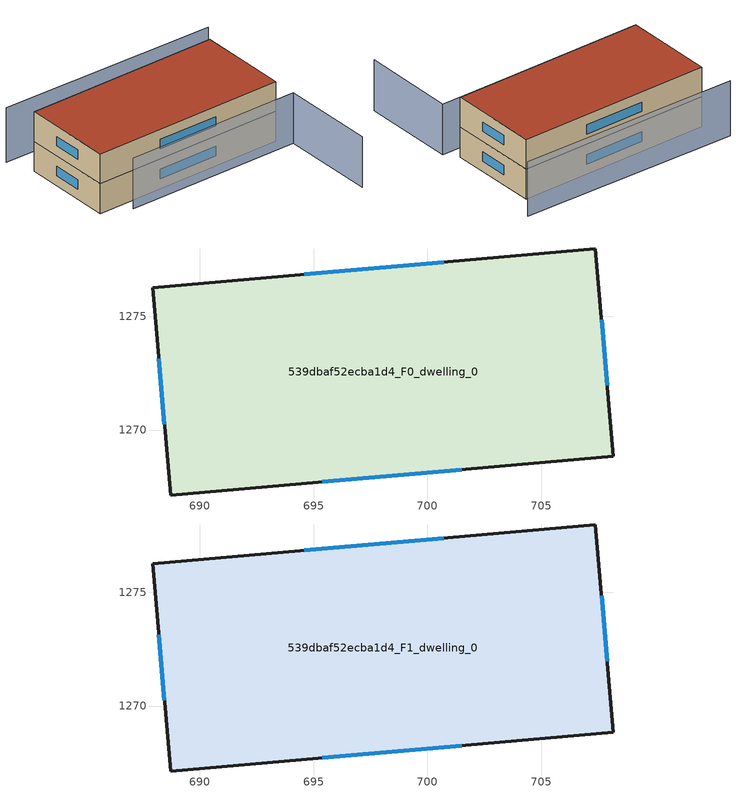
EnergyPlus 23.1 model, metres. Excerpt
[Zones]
539dbaf52ecba1d4_F0_dwelling_0
 floor ground (EU_floor_Construction): 707.38,1277.95 708.17,1268.84 688.72,1267.15 687.93,1276.26 z0
 wall outside (EU_wall_Construction): 707.38,1277.95 687.93,1276.26 688.72,1267.15 708.17,1268.84 707.38,1277.95 z0:3
 window (EU_Window_Construction): 700.72,1277.37 694.59,1276.84 / 707.9,1271.96 707.65,1274.83 / 695.38,1267.73 701.51,1268.26 / 688.2,1273.14 688.45,1270.27 z1.03:1.97
539dbaf52ecba1d4_F1_dwelling_0
 floor to 539dbaf52ecba1d4_F0_dwelling_0 (EU_floor_Construction): 707.38,1277.95 708.17,1268.84 688.72,1267.15 687.93,1276.26 z3
 wall outside (EU_wall_Construction): 707.38,1277.95 687.93,1276.26 688.72,1267.15 708.17,1268.84 707.38,1277.95 z3:6
 window (EU_Window_Construction): 700.72,1277.37 694.59,1276.84 / 707.9,1271.96 707.65,1274.83 / 695.38,1267.73 701.51,1268.26 / 688.2,1273.14 688.45,1270.27 z4.03:4.97
 roof outside (EU_roof_Construction): 708.17,1268.84 707.38,1277.95 687.93,1276.26 688.72,1267.15 z6
shading: 691.55,1266.26 709.21,1267.69 / 709.21,1267.69 709.98,1258.18 z0:5.1; 708.88,1280.39 686.76,1278.87 z0:5.5
[Building]
EU S2 Campaign: North Axis=0; Terrain=City; Solar Distribution=FullExterior
[Site:Location]
Cape.Town.Intl.AP: Latitude=-33.965; Longitude=18.602; Time Zone=2; Elevation=46
[SizingPeriod:WeatherFileDays]
AnnualSizingPeriod: Begin Month=1; Begin Day of Month=1; End Month=12; End Day of Month=31; Day of Week for Start Day=Monday; Use Weather File Daylight Saving Period=No; Use Weather File Rain and Snow Indicators=No
[MATERIAL]
EU_InternalMass_Material: Roughness=MediumRough; Thickness=0.1; Conductivity=1; Density=1800; Specific Heat=900; Thermal Absorptance=0.9; Solar Absorptance=0.7; Visible Absorptance=0.7
[MATERIAL:NOMASS] Roughness=MediumRough; Thermal Absorptance=0.9; Solar Absorptance=0.7; Visible Absorptance=0.7
Name | Thermal Resistance
EU_wall_NoMass | 0.493876
EU_roof_NoMass | 0.449382
EU_floor_NoMass | 1.25
[WINDOWMATERIAL:SIMPLEGLAZINGSYSTEM]
EU_Window_SimpleGlazing: UFactor=4.4; Solar Heat Gain Coefficient=0.85; Visible Transmittance=0.85
[CONSTRUCTION]
EU_wall_Construction: EU_wall_NoMass
EU_roof_Construction: EU_roof_NoMass
EU_floor_Construction: EU_floor_NoMass
EU_Window_Construction: EU_Window_SimpleGlazing
EU_InternalMass_Construction: EU_InternalMass_Material
[ZONE] Type=1; Multiplier=1; Ceiling Height=autocalculate; Volume=535.415; Floor Area=autocalculate; Part of Total Floor Area=Yes
539dbaf52ecba1d4_F0_dwelling_0; 539dbaf52ecba1d4_F1_dwelling_0
[INTERNALMASS] Construction=EU_InternalMass_Construction; Surface Area=178.472
Name | Zone or ZoneList
539dbaf52ecba1d4_F0_dwelling_0_EU_InternalMass | 539dbaf52ecba1d4_F0_dwelling_0
539dbaf52ecba1d4_F1_dwelling_0_EU_InternalMass | 539dbaf52ecba1d4_F1_dwelling_0
[OTHEREQUIPMENT] Fuel Type=Electricity; Design Level Calculation Method=Watts/Area; Power per Zone Floor Area=1; Fraction Latent=0; Fraction Radiant=0; Fraction Lost=0; Carbon Dioxide Generation Rate=0; EndUse Subcategory=EU_Step8_InternalGains
Name | Zone or ZoneList or Space or SpaceList | Schedule
EU_Step8_InternalGain_539dbaf52ecba1d4_F0_dwelling_0_f000 | 539dbaf52ecba1d4_F0_dwelling_0 | EU_Step8_GainSchedule_539dbaf52ecba1d4_F0_dwelling_0_f000
EU_Step8_InternalGain_539dbaf52ecba1d4_F1_dwelling_0_f000 | 539dbaf52ecba1d4_F1_dwelling_0 | EU_Step8_GainSchedule_539dbaf52ecba1d4_F1_dwelling_0_f000
[ZONEVENTILATION:DESIGNFLOWRATE] Schedule=EU_AlwaysOn; Design Flow Rate Calculation Method=AirChanges/Hour; Air Changes per Hour=0.64; Ventilation Type=Natural; Fan Pressure Rise=0; Fan Total Efficiency=1; Constant Term Coefficient=1; Temperature Term Coefficient=0; Velocity Term Coefficient=0; Velocity Squared Term Coefficient=0; Minimum Indoor Temperature=-100; Maximum Indoor Temperature=100; Delta Temperature=-100; Minimum Outdoor Temperature=-100; Maximum Outdoor Temperature=100; Maximum Wind Speed=40
Name | Zone or ZoneList or Space or SpaceList
EU_ConstantAir_539dbaf52ecba1d4_F0_dwelling_0 | 539dbaf52ecba1d4_F0_dwelling_0
EU_ConstantAir_539dbaf52ecba1d4_F1_dwelling_0 | 539dbaf52ecba1d4_F1_dwelling_0
[HVACTEMPLATE:THERMOSTAT] Constant Heating Setpoint=20; Constant Cooling Setpoint=50
EU_HeatOnly_539dbaf52ecba1d4_F0_dwelling_0; EU_HeatOnly_539dbaf52ecba1d4_F1_dwelling_0
[HVACTEMPLATE:ZONE:IDEALLOADSAIRSYSTEM] System Availability Schedule=EU_AlwaysOn; Maximum Heating Supply Air Temperature=50; Minimum Cooling Supply Air Temperature=13; Maximum Heating Supply Air Humidity Ratio=0.0156; Minimum Cooling Supply Air Humidity Ratio=0.0077; Heating Limit=NoLimit; Cooling Limit=NoLimit; Heating Availability Schedule=EU_AlwaysOn; Cooling Availability Schedule=EU_CoolingOff; Dehumidification Control Type=ConstantSensibleHeatRatio; Cooling Sensible Heat Ratio=0.7; Dehumidification Setpoint=60; Humidification Control Type=None; Humidification Setpoint=30; Outdoor Air Method=None; Outdoor Air Flow Rate per Person=0.00944; Outdoor Air Flow Rate per Zone Floor Area=0; Outdoor Air Flow Rate per Zone=0; Demand Controlled Ventilation Type=None; Outdoor Air Economizer Type=NoEconomizer; Heat Recovery Type=None; Sensible Heat Recovery Effectiveness=0.7; Latent Heat Recovery Effectiveness=0.65
Name | Template Thermostat
539dbaf52ecba1d4_F0_dwelling_0 | EU_HeatOnly_539dbaf52ecba1d4_F0_dwelling_0
539dbaf52ecba1d4_F1_dwelling_0 | EU_HeatOnly_539dbaf52ecba1d4_F1_dwelling_0
[SIZING:ZONE] Zone Cooling Design Supply Air Temperature Input Method=SupplyAirTemperature; Zone Cooling Design Supply Air Temperature=13; Zone Heating Design Supply Air Temperature Input Method=SupplyAirTemperature; Zone Heating Design Supply Air Temperature=50; Zone Cooling Design Supply Air Humidity Ratio=0.008; Zone Heating Design Supply Air Humidity Ratio=0.008; Cooling Design Air Flow Method=DesignDay; Cooling Design Air Flow Rate=0; Cooling Minimum Air Flow per Zone Floor Area=0.000762; Cooling Minimum Air Flow=0; Cooling Minimum Air Flow Fraction=0.2; Heating Design Air Flow Method=DesignDay; Heating Design Air Flow Rate=0; Heating Maximum Air Flow per Zone Floor Area=0.002032; Heating Maximum Air Flow=0.141576; Heating Maximum Air Flow Fraction=0.3; Account for Dedicated Outdoor Air System=No; Dedicated Outdoor Air System Control Strategy=NeutralSupplyAir; Dedicated Outdoor Air Low Setpoint Temperature for Design=autosize; Dedicated Outdoor Air High Setpoint Temperature for Design=autosize; Zone Load Sizing Method=Sensible Load Only No Latent Load; Zone Latent Cooling Design Supply Air Humidity Ratio Input Method=HumidityRatioDifference; Zone Cooling Design Supply Air Humidity Ratio Difference=0.005; Zone Latent Heating Design Supply Air Humidity Ratio Input Method=HumidityRatioDifference; Zone Humidification Design Supply Air Humidity Ratio Difference=0.005
539dbaf52ecba1d4_F0_dwelling_0; 539dbaf52ecba1d4_F1_dwelling_0
[SCHEDULE:CONSTANT]
Name | Hourly Value
EU_AlwaysOn | 1
EU_CoolingOff | 0
[SCHEDULE:FILE] Column Number=1; Rows to Skip at Top=0; Number of Hours of Data=8760; Column Separator=Comma; Interpolate to Timestep=No; Minutes per Item=60; Adjust Schedule for Daylight Savings=Yes
Name | File
EU_Step8_GainSchedule_539dbaf52ecba1d4_F0_dwelling_0_f000 | ../../schedules/539dbaf52ecba1d4/539dbaf52ecba1d4_F0_dwelling_0_f000_gain.csv
EU_Step8_GainSchedule_539dbaf52ecba1d4_F1_dwelling_0_f000 | ../../schedules/539dbaf52ecba1d4/539dbaf52ecba1d4_F1_dwelling_0_f000_gain.csv
